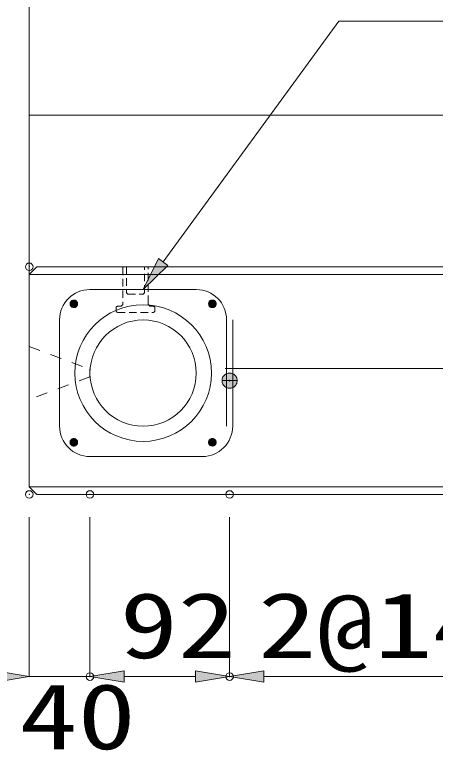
# Model space of a CAD drawing. Units: millimetres, scale not verified. Extents: x 0 to 6300, y 0 to 4455.
# Drawn here: x 762.9 to 1039.9, y 2653 to 3137.6 of the extents above; entities that cross this region are included whole.
import ezdxf
from ezdxf.enums import TextEntityAlignment as Align

# ---------------------------------------------------------------- set-up
doc = ezdxf.new("R2010")
doc.units = ezdxf.units.MM
doc.header["$LTSCALE"] = 10
doc.header["$PDMODE"] = 32
doc.header["$PDSIZE"] = 5
doc.linetypes.add('USER1', pattern=[1.5, 0.75, -0.75])
doc.linetypes.add('USER3', pattern=[0.75, 0.5, -0.25])
for name, color, linetype, lineweight in [('Defpoints_3', 7, 'Continuous', 13), ('S-1', 2, 'USER1', 13), ('S-2', 3, 'Continuous', 13), ('S-4', 4, 'USER3', 13), ('S-Dim', 1, 'Continuous', 13)]:
    doc.layers.add(name, color=color, linetype=linetype, lineweight=lineweight)
doc.styles.add('ＭＳ ゴシック', font='')
doc.styles.get('ＭＳ ゴシック').set_extended_font_data('MS Gothic')

msp = doc.modelspace()

# ---------------------------------------------------------------- hatches: boundary and pattern name
at = {"layer": 'S-2'}
for points in [[(804.39, 2947.11), (804.37, 2947.42), (804.31, 2947.73), (804.22, 2948.03), (804.08, 2948.31), (803.92, 2948.58), (803.72, 2948.82), (803.49, 2949.03), (803.23, 2949.22), (802.96, 2949.37), (802.67, 2949.48), (802.36, 2949.56), (802.05, 2949.6), (801.74, 2949.6), (801.42, 2949.56), (801.12, 2949.48), (800.83, 2949.37), (800.55, 2949.22), (800.3, 2949.03), (800.07, 2948.82), (799.87, 2948.58), (799.7, 2948.31), (799.57, 2948.03), (799.47, 2947.73), (799.41, 2947.42), (799.39, 2947.11), (801.89, 2947.11)], [(799.39, 2947.11), (799.41, 2946.79), (799.47, 2946.48), (799.57, 2946.19), (799.7, 2945.9), (799.87, 2945.64), (800.07, 2945.39), (800.3, 2945.18), (800.55, 2944.99), (800.83, 2944.84), (801.12, 2944.73), (801.42, 2944.65), (801.74, 2944.61), (802.05, 2944.61), (802.36, 2944.65), (802.67, 2944.73), (802.96, 2944.84), (803.23, 2944.99), (803.49, 2945.18), (803.72, 2945.39), (803.92, 2945.64), (804.08, 2945.9), (804.22, 2946.19), (804.31, 2946.48), (804.37, 2946.79), (804.39, 2947.11), (801.89, 2947.11)], [(895.61, 2947.11), (895.59, 2947.42), (895.53, 2947.73), (895.43, 2948.03), (895.3, 2948.31), (895.13, 2948.58), (894.93, 2948.82), (894.7, 2949.03), (894.45, 2949.22), (894.17, 2949.37), (893.88, 2949.48), (893.58, 2949.56), (893.26, 2949.6), (892.95, 2949.6), (892.64, 2949.56), (892.33, 2949.48), (892.04, 2949.37), (891.77, 2949.22), (891.51, 2949.03), (891.28, 2948.82), (891.08, 2948.58), (890.92, 2948.31), (890.78, 2948.03), (890.69, 2947.73), (890.63, 2947.42), (890.61, 2947.11), (893.11, 2947.11)], [(890.61, 2947.11), (890.63, 2946.79), (890.69, 2946.48), (890.78, 2946.19), (890.92, 2945.9), (891.08, 2945.64), (891.28, 2945.39), (891.51, 2945.18), (891.77, 2944.99), (892.04, 2944.84), (892.33, 2944.73), (892.64, 2944.65), (892.95, 2944.61), (893.26, 2944.61), (893.58, 2944.65), (893.88, 2944.73), (894.17, 2944.84), (894.45, 2944.99), (894.7, 2945.18), (894.93, 2945.39), (895.13, 2945.64), (895.3, 2945.9), (895.43, 2946.19), (895.53, 2946.48), (895.59, 2946.79), (895.61, 2947.11), (893.11, 2947.11)], [(909.5, 2896.5), (909.46, 2897.13), (909.34, 2897.74), (909.15, 2898.34), (908.88, 2898.91), (908.55, 2899.44), (908.14, 2899.92), (907.69, 2900.35), (907.18, 2900.72), (906.63, 2901.02), (906.05, 2901.25), (905.44, 2901.41), (904.81, 2901.49), (904.19, 2901.49), (903.56, 2901.41), (902.95, 2901.25), (902.37, 2901.02), (901.82, 2900.72), (901.31, 2900.35), (900.86, 2899.92), (900.45, 2899.44), (900.12, 2898.91), (899.85, 2898.34), (899.66, 2897.74), (899.54, 2897.13), (899.5, 2896.5), (904.25, 2896.5), (904.25, 2896.53), (904.26, 2896.56), (904.27, 2896.59), (904.28, 2896.62), (904.3, 2896.65), (904.32, 2896.67), (904.34, 2896.69), (904.37, 2896.71), (904.39, 2896.73), (904.42, 2896.74), (904.45, 2896.74), (904.48, 2896.75), (904.52, 2896.75), (904.55, 2896.74), (904.58, 2896.74), (904.61, 2896.73), (904.63, 2896.71), (904.66, 2896.69), (904.68, 2896.67), (904.7, 2896.65), (904.72, 2896.62), (904.73, 2896.59), (904.74, 2896.56), (904.75, 2896.53), (904.75, 2896.5)], [(899.5, 2896.5), (899.54, 2895.87), (899.66, 2895.26), (899.85, 2894.66), (900.12, 2894.09), (900.45, 2893.56), (900.86, 2893.08), (901.31, 2892.65), (901.82, 2892.28), (902.37, 2891.98), (902.95, 2891.74), (903.56, 2891.59), (904.19, 2891.51), (904.81, 2891.51), (905.44, 2891.59), (906.05, 2891.74), (906.63, 2891.98), (907.18, 2892.28), (907.69, 2892.65), (908.14, 2893.08), (908.55, 2893.56), (908.88, 2894.09), (909.15, 2894.66), (909.34, 2895.26), (909.46, 2895.87), (909.5, 2896.5), (904.75, 2896.5), (904.75, 2896.47), (904.74, 2896.44), (904.73, 2896.41), (904.72, 2896.38), (904.7, 2896.35), (904.68, 2896.33), (904.66, 2896.31), (904.63, 2896.29), (904.61, 2896.27), (904.58, 2896.26), (904.55, 2896.25), (904.52, 2896.25), (904.48, 2896.25), (904.45, 2896.25), (904.42, 2896.26), (904.39, 2896.27), (904.37, 2896.29), (904.34, 2896.31), (904.32, 2896.33), (904.3, 2896.35), (904.28, 2896.38), (904.27, 2896.41), (904.26, 2896.44), (904.25, 2896.47), (904.25, 2896.5)], [(804.39, 2855.89), (804.37, 2856.21), (804.31, 2856.51), (804.22, 2856.81), (804.08, 2857.1), (803.92, 2857.36), (803.72, 2857.6), (803.49, 2857.82), (803.23, 2858), (802.96, 2858.15), (802.67, 2858.27), (802.36, 2858.35), (802.05, 2858.39), (801.74, 2858.39), (801.42, 2858.35), (801.12, 2858.27), (800.83, 2858.15), (800.55, 2858), (800.3, 2857.82), (800.07, 2857.6), (799.87, 2857.36), (799.7, 2857.1), (799.57, 2856.81), (799.47, 2856.51), (799.41, 2856.21), (799.39, 2855.89), (801.89, 2855.89)], [(799.39, 2855.89), (799.41, 2855.58), (799.47, 2855.27), (799.57, 2854.97), (799.7, 2854.69), (799.87, 2854.42), (800.07, 2854.18), (800.3, 2853.97), (800.55, 2853.78), (800.83, 2853.63), (801.12, 2853.51), (801.42, 2853.44), (801.74, 2853.4), (802.05, 2853.4), (802.36, 2853.44), (802.67, 2853.51), (802.96, 2853.63), (803.23, 2853.78), (803.49, 2853.97), (803.72, 2854.18), (803.92, 2854.42), (804.08, 2854.69), (804.22, 2854.97), (804.31, 2855.27), (804.37, 2855.58), (804.39, 2855.89), (801.89, 2855.89)], [(893.11, 2855.89), (895.61, 2855.89), (895.59, 2856.21), (895.53, 2856.51), (895.43, 2856.81), (895.3, 2857.1), (895.13, 2857.36), (894.93, 2857.6), (894.7, 2857.82), (894.45, 2858), (894.17, 2858.15), (893.88, 2858.27), (893.58, 2858.35), (893.26, 2858.39), (892.95, 2858.39), (892.64, 2858.35), (892.33, 2858.27), (892.04, 2858.15), (891.77, 2858), (891.51, 2857.82), (891.28, 2857.6), (891.08, 2857.36), (890.92, 2857.1), (890.78, 2856.81), (890.69, 2856.51), (890.63, 2856.21), (890.61, 2855.89)], [(893.11, 2855.89), (890.61, 2855.89), (890.63, 2855.58), (890.69, 2855.27), (890.78, 2854.97), (890.92, 2854.69), (891.08, 2854.42), (891.28, 2854.18), (891.51, 2853.97), (891.77, 2853.78), (892.04, 2853.63), (892.33, 2853.51), (892.64, 2853.44), (892.95, 2853.4), (893.26, 2853.4), (893.58, 2853.44), (893.88, 2853.51), (894.17, 2853.63), (894.45, 2853.78), (894.7, 2853.97), (894.93, 2854.18), (895.13, 2854.42), (895.3, 2854.69), (895.43, 2854.97), (895.53, 2855.27), (895.59, 2855.58), (895.61, 2855.89)]]:
    msp.add_hatch(color=256, dxfattribs=at).paths.add_polyline_path(points)
at = {"layer": 'S-Dim'}
for points in [[(863.78, 2972.47), (847.5, 2956.5), (857.72, 2976.89)], [(750, 2705.25), (750, 2697.75), (772.5, 2701.5)], [(835, 2705.25), (835, 2697.75), (812.5, 2701.5)], [(835, 2705.25), (835, 2697.75), (812.5, 2701.5)], [(882, 2705.25), (882, 2697.75), (904.5, 2701.5)], [(927, 2705.25), (927, 2697.75), (904.5, 2701.5)]]:
    msp.add_hatch(color=256, dxfattribs=at).paths.add_polyline_path(points)

# ---------------------------------------------------------------- linework, layer by layer
at = {"layer": 'Defpoints_3'}
for p in [(772.5, 2971.5), (772.5, 2971.5), (772.5, 2821.5), (772.5, 2821.5), (772.5, 2821.5), (812.5, 2821.5), (812.5, 2821.5), (904.5, 2821.5), (904.5, 2821.5), (812.5, 2701.5), (904.5, 2701.5)]:
    msp.add_point(p, dxfattribs=at)
at = {"layer": 'S-1', "linetype": 'Continuous'}
for p, q in [((772.5, 3671.5), (772.5, 2826.5)), ((772.5, 3071.5), (1771.5, 3071.5)), ((777.5, 2971.5), (772.5, 2966.5)), ((777.5, 2971.5), (1771.5, 2971.5)), ((772.5, 2966.5), (1771.5, 2966.5)), ((772.5, 2826.5), (1771.5, 2826.5)), ((777.5, 2821.5), (772.5, 2826.5)), ((777.5, 2821.5), (2765.5, 2821.5))]:
    msp.add_line(p, q, dxfattribs=at)
at = {"layer": 'S-1'}
for p, q in [((772.5, 2919), (812.37, 2904)), ((772.5, 2884), (772.5, 2919)), ((812.37, 2904), (812.37, 2899)), ((812.37, 2899), (772.5, 2884))]:
    msp.add_line(p, q, dxfattribs=at)
at = {"layer": 'S-1', "linetype": 'Continuous'}
for radius in [45, 35]:
    msp.add_circle((847.5, 2901.5), radius, dxfattribs=at)
at = {"layer": 'S-2'}
for p, q in [((882.5, 2956.5), (812.5, 2956.5)), ((792.5, 2936.5), (792.5, 2866.5)), ((902.5, 2866.5), (902.5, 2936.5)), ((906.5, 2866.5), (906.5, 2936.5)), ((901.5, 2904.5), (2745.5, 2904.5)), ((812.5, 2846.5), (886.5, 2846.5))]:
    msp.add_line(p, q, dxfattribs=at)
for points in [[(804.39, 2947.11), (804.37, 2947.42), (804.31, 2947.73), (804.22, 2948.03), (804.08, 2948.31), (803.92, 2948.58), (803.72, 2948.82), (803.49, 2949.03), (803.23, 2949.22), (802.96, 2949.37), (802.67, 2949.48), (802.36, 2949.56), (802.05, 2949.6), (801.74, 2949.6), (801.42, 2949.56), (801.12, 2949.48), (800.83, 2949.37), (800.55, 2949.22), (800.3, 2949.03), (800.07, 2948.82), (799.87, 2948.58), (799.7, 2948.31), (799.57, 2948.03), (799.47, 2947.73), (799.41, 2947.42), (799.39, 2947.11), (801.89, 2947.11)], [(799.39, 2947.11), (799.41, 2946.79), (799.47, 2946.48), (799.57, 2946.19), (799.7, 2945.9), (799.87, 2945.64), (800.07, 2945.39), (800.3, 2945.18), (800.55, 2944.99), (800.83, 2944.84), (801.12, 2944.73), (801.42, 2944.65), (801.74, 2944.61), (802.05, 2944.61), (802.36, 2944.65), (802.67, 2944.73), (802.96, 2944.84), (803.23, 2944.99), (803.49, 2945.18), (803.72, 2945.39), (803.92, 2945.64), (804.08, 2945.9), (804.22, 2946.19), (804.31, 2946.48), (804.37, 2946.79), (804.39, 2947.11), (801.89, 2947.11)], [(895.61, 2947.11), (895.59, 2947.42), (895.53, 2947.73), (895.43, 2948.03), (895.3, 2948.31), (895.13, 2948.58), (894.93, 2948.82), (894.7, 2949.03), (894.45, 2949.22), (894.17, 2949.37), (893.88, 2949.48), (893.58, 2949.56), (893.26, 2949.6), (892.95, 2949.6), (892.64, 2949.56), (892.33, 2949.48), (892.04, 2949.37), (891.77, 2949.22), (891.51, 2949.03), (891.28, 2948.82), (891.08, 2948.58), (890.92, 2948.31), (890.78, 2948.03), (890.69, 2947.73), (890.63, 2947.42), (890.61, 2947.11), (893.11, 2947.11)], [(890.61, 2947.11), (890.63, 2946.79), (890.69, 2946.48), (890.78, 2946.19), (890.92, 2945.9), (891.08, 2945.64), (891.28, 2945.39), (891.51, 2945.18), (891.77, 2944.99), (892.04, 2944.84), (892.33, 2944.73), (892.64, 2944.65), (892.95, 2944.61), (893.26, 2944.61), (893.58, 2944.65), (893.88, 2944.73), (894.17, 2944.84), (894.45, 2944.99), (894.7, 2945.18), (894.93, 2945.39), (895.13, 2945.64), (895.3, 2945.9), (895.43, 2946.19), (895.53, 2946.48), (895.59, 2946.79), (895.61, 2947.11), (893.11, 2947.11)], [(909.5, 2896.5), (909.46, 2897.13), (909.34, 2897.74), (909.15, 2898.34), (908.88, 2898.91), (908.55, 2899.44), (908.14, 2899.92), (907.69, 2900.35), (907.18, 2900.72), (906.63, 2901.02), (906.05, 2901.25), (905.44, 2901.41), (904.81, 2901.49), (904.19, 2901.49), (903.56, 2901.41), (902.95, 2901.25), (902.37, 2901.02), (901.82, 2900.72), (901.31, 2900.35), (900.86, 2899.92), (900.45, 2899.44), (900.12, 2898.91), (899.85, 2898.34), (899.66, 2897.74), (899.54, 2897.13), (899.5, 2896.5), (904.25, 2896.5), (904.25, 2896.53), (904.26, 2896.56), (904.27, 2896.59), (904.28, 2896.62), (904.3, 2896.65), (904.32, 2896.67), (904.34, 2896.69), (904.37, 2896.71), (904.39, 2896.73), (904.42, 2896.74), (904.45, 2896.74), (904.48, 2896.75), (904.52, 2896.75), (904.55, 2896.74), (904.58, 2896.74), (904.61, 2896.73), (904.63, 2896.71), (904.66, 2896.69), (904.68, 2896.67), (904.7, 2896.65), (904.72, 2896.62), (904.73, 2896.59), (904.74, 2896.56), (904.75, 2896.53), (904.75, 2896.5)], [(899.5, 2896.5), (899.54, 2895.87), (899.66, 2895.26), (899.85, 2894.66), (900.12, 2894.09), (900.45, 2893.56), (900.86, 2893.08), (901.31, 2892.65), (901.82, 2892.28), (902.37, 2891.98), (902.95, 2891.74), (903.56, 2891.59), (904.19, 2891.51), (904.81, 2891.51), (905.44, 2891.59), (906.05, 2891.74), (906.63, 2891.98), (907.18, 2892.28), (907.69, 2892.65), (908.14, 2893.08), (908.55, 2893.56), (908.88, 2894.09), (909.15, 2894.66), (909.34, 2895.26), (909.46, 2895.87), (909.5, 2896.5), (904.75, 2896.5), (904.75, 2896.47), (904.74, 2896.44), (904.73, 2896.41), (904.72, 2896.38), (904.7, 2896.35), (904.68, 2896.33), (904.66, 2896.31), (904.63, 2896.29), (904.61, 2896.27), (904.58, 2896.26), (904.55, 2896.25), (904.52, 2896.25), (904.48, 2896.25), (904.45, 2896.25), (904.42, 2896.26), (904.39, 2896.27), (904.37, 2896.29), (904.34, 2896.31), (904.32, 2896.33), (904.3, 2896.35), (904.28, 2896.38), (904.27, 2896.41), (904.26, 2896.44), (904.25, 2896.47), (904.25, 2896.5)], [(804.39, 2855.89), (804.37, 2856.21), (804.31, 2856.51), (804.22, 2856.81), (804.08, 2857.1), (803.92, 2857.36), (803.72, 2857.6), (803.49, 2857.82), (803.23, 2858), (802.96, 2858.15), (802.67, 2858.27), (802.36, 2858.35), (802.05, 2858.39), (801.74, 2858.39), (801.42, 2858.35), (801.12, 2858.27), (800.83, 2858.15), (800.55, 2858), (800.3, 2857.82), (800.07, 2857.6), (799.87, 2857.36), (799.7, 2857.1), (799.57, 2856.81), (799.47, 2856.51), (799.41, 2856.21), (799.39, 2855.89), (801.89, 2855.89)], [(799.39, 2855.89), (799.41, 2855.58), (799.47, 2855.27), (799.57, 2854.97), (799.7, 2854.69), (799.87, 2854.42), (800.07, 2854.18), (800.3, 2853.97), (800.55, 2853.78), (800.83, 2853.63), (801.12, 2853.51), (801.42, 2853.44), (801.74, 2853.4), (802.05, 2853.4), (802.36, 2853.44), (802.67, 2853.51), (802.96, 2853.63), (803.23, 2853.78), (803.49, 2853.97), (803.72, 2854.18), (803.92, 2854.42), (804.08, 2854.69), (804.22, 2854.97), (804.31, 2855.27), (804.37, 2855.58), (804.39, 2855.89), (801.89, 2855.89)], [(893.11, 2855.89), (895.61, 2855.89), (895.59, 2856.21), (895.53, 2856.51), (895.43, 2856.81), (895.3, 2857.1), (895.13, 2857.36), (894.93, 2857.6), (894.7, 2857.82), (894.45, 2858), (894.17, 2858.15), (893.88, 2858.27), (893.58, 2858.35), (893.26, 2858.39), (892.95, 2858.39), (892.64, 2858.35), (892.33, 2858.27), (892.04, 2858.15), (891.77, 2858), (891.51, 2857.82), (891.28, 2857.6), (891.08, 2857.36), (890.92, 2857.1), (890.78, 2856.81), (890.69, 2856.51), (890.63, 2856.21), (890.61, 2855.89)], [(893.11, 2855.89), (890.61, 2855.89), (890.63, 2855.58), (890.69, 2855.27), (890.78, 2854.97), (890.92, 2854.69), (891.08, 2854.42), (891.28, 2854.18), (891.51, 2853.97), (891.77, 2853.78), (892.04, 2853.63), (892.33, 2853.51), (892.64, 2853.44), (892.95, 2853.4), (893.26, 2853.4), (893.58, 2853.44), (893.88, 2853.51), (894.17, 2853.63), (894.45, 2853.78), (894.7, 2853.97), (894.93, 2854.18), (895.13, 2854.42), (895.3, 2854.69), (895.43, 2854.97), (895.53, 2855.27), (895.59, 2855.58), (895.61, 2855.89)]]:
    msp.add_lwpolyline(points, close=True, dxfattribs=at)
for centre, start, end in [((812.5, 2936.5), 90, 180), ((882.5, 2936.5), 0, 90), ((812.5, 2866.5), 180, 270), ((886.5, 2866.5), 270, 0)]:
    msp.add_arc(centre, 20, start, end, dxfattribs=at)
at = {"layer": 'S-4'}
for p, q in [((834.75, 2971.5), (834.25, 2971)), ((834.25, 2971), (834.25, 2947.5)), ((850.25, 2971.5), (834.75, 2971.5)), ((836.5, 2971.5), (836.5, 2954.45)), ((848.5, 2954.45), (848.5, 2971.5)), ((850.75, 2971), (850.25, 2971.5)), ((850.75, 2947.5), (850.75, 2971)), ((836.5, 2954.45), (837.45, 2953.5)), ((837.45, 2953.5), (847.55, 2953.5)), ((847.55, 2953.5), (848.5, 2954.45)), ((829.75, 2944.5), (829.75, 2942.5)), ((832.25, 2945.5), (830.75, 2945.5)), ((854.25, 2945.5), (852.75, 2945.5)), ((855.25, 2942.5), (855.25, 2944.5)), ((830.75, 2941.5), (854.25, 2941.5))]:
    msp.add_line(p, q, dxfattribs=at)
for centre, radius, start, end in [((832.25, 2947.5), 2, 270, 0), ((852.75, 2947.5), 2, 180, 270), ((830.75, 2944.5), 1, 90, 180), ((830.75, 2942.5), 1, 180, 270), ((854.25, 2944.5), 1, 0, 90), ((854.25, 2942.5), 1, 270, 0)]:
    msp.add_arc(centre, radius, start, end, dxfattribs=at)
at = {"layer": 'S-Dim'}
for p, q in [((860.75, 2974.68), (976.38, 3133.31)), ((976.38, 3133.31), (981.78, 3133.31)), ((981.78, 3133.31), (1483.68, 3133.31)), ((772.5, 2806.5), (772.5, 2701.5)), ((812.5, 2806.5), (812.5, 2701.5)), ((812.5, 2806.5), (812.5, 2701.5)), ((904.5, 2806.5), (904.5, 2701.5)), ((904.5, 2806.5), (904.5, 2701.5)), ((772.5, 2701.5), (812.5, 2701.5)), ((835, 2701.5), (857.5, 2701.5)), ((835, 2701.5), (882, 2701.5)), ((927, 2701.5), (1174, 2701.5))]:
    msp.add_line(p, q, dxfattribs=at)
for points in [[(863.78, 2972.47), (847.5, 2956.5), (857.72, 2976.89)], [(750, 2705.25), (750, 2697.75), (772.5, 2701.5)], [(835, 2705.25), (835, 2697.75), (812.5, 2701.5)], [(835, 2705.25), (835, 2697.75), (812.5, 2701.5)], [(882, 2705.25), (882, 2697.75), (904.5, 2701.5)], [(927, 2705.25), (927, 2697.75), (904.5, 2701.5)]]:
    msp.add_lwpolyline(points, close=True, dxfattribs=at)

# ---------------------------------------------------------------- texts
at = {"layer": 'S-Dim', "style": 'ＭＳ ゴシック', "width": 1.3}
for s, p in [('92', (832.1, 2700.67)), ('2@146=292', (923.3, 2700.67)), ('40', (766.1, 2640.67))]:
    msp.add_text(s, height=43.3, dxfattribs=at).set_placement(p, align=Align.BOTTOM_LEFT)

doc.saveas('drawing.dxf')
